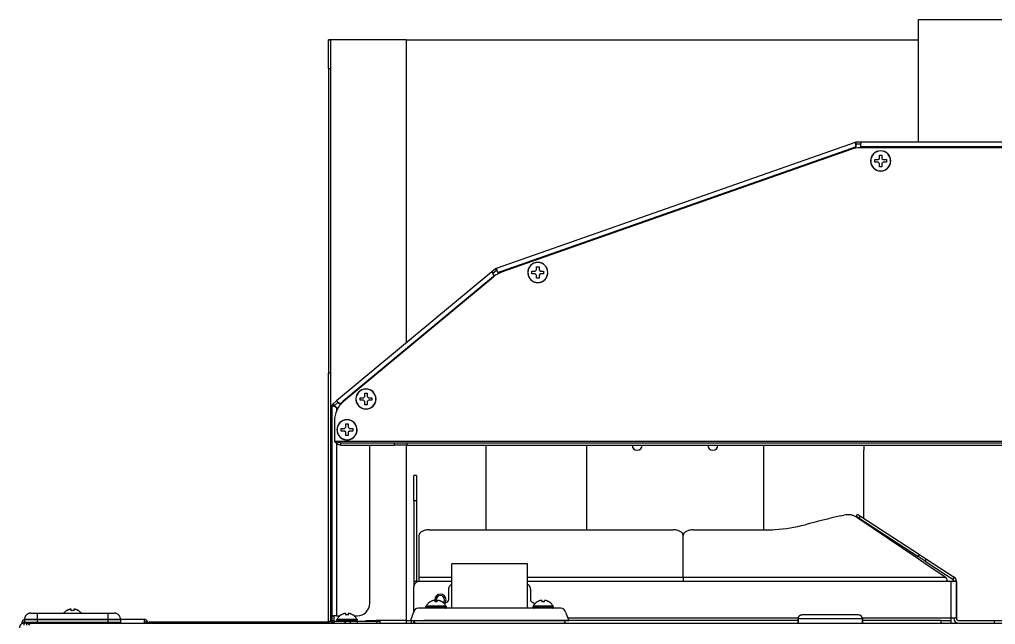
# Model space of a CAD drawing. Header units: millimetres. Extents: x -1584 to 3730, y -1918 to 2655.
# Drawn here: x 2830.8 to 3217.6, y 984.5 to 1224.2 of the extents above; entities that cross this region are included whole.
import ezdxf

# ---------------------------------------------------------------- set-up
doc = ezdxf.new("R2010")
doc.units = ezdxf.units.MM
doc.header["$LTSCALE"] = 65.395
doc.layers.get('0').update_dxf_attribs({"linetype": 'CONTINUOUS'})
doc.layers.add('ASSI', color=7, linetype='CONTINUOUS')
doc.layers.add('GEOM', color=7, linetype='CONTINUOUS')

msp = doc.modelspace()

# ---------------------------------------------------------------- linework, layer by layer
at = {"linetype": 'Continuous'}
for p, q in [((3169.77, 1168.15), (3169.77, 1168.65)), ((3169.77, 1168.65), (3170.55, 1168.65)), ((3169.77, 1167.65), (3169.77, 1168.15)), ((3170.55, 1168.65), (3171.07, 1168.65)), ((3171.07, 1168.65), (3171.57, 1169.15)), ((3171.57, 1170.45), (3172.57, 1170.45)), ((3171.57, 1169.67), (3171.57, 1170.45)), ((3171.57, 1169.15), (3171.57, 1169.67)), ((3172.57, 1170.45), (3172.57, 1169.67)), ((3172.57, 1169.67), (3172.57, 1169.15)), ((3172.57, 1169.15), (3173.07, 1168.65)), ((3173.07, 1168.65), (3173.59, 1168.65)), ((3173.59, 1168.65), (3174.37, 1168.65)), ((3174.37, 1168.65), (3174.37, 1168.15)), ((3174.37, 1168.15), (3174.37, 1167.65)), ((3170.55, 1167.65), (3169.77, 1167.65)), ((3171.07, 1167.65), (3170.55, 1167.65)), ((3171.57, 1167.15), (3171.07, 1167.65)), ((3171.57, 1166.63), (3171.57, 1167.15)), ((3171.57, 1165.85), (3171.57, 1166.63)), ((3172.57, 1165.85), (3171.57, 1165.85)), ((3173.07, 1167.65), (3172.57, 1167.15)), ((3172.57, 1167.15), (3172.57, 1166.63)), ((3172.57, 1166.63), (3172.57, 1165.85)), ((3173.59, 1167.65), (3173.07, 1167.65)), ((3174.37, 1167.65), (3173.59, 1167.65)), ((3035.67, 1126.25), (3036.67, 1126.25)), ((3035.67, 1125.47), (3035.67, 1126.25)), ((3036.67, 1126.25), (3036.67, 1125.47)), ((3033.87, 1123.95), (3033.87, 1124.45)), ((3033.87, 1124.45), (3034.65, 1124.45)), ((3033.87, 1123.45), (3033.87, 1123.95)), ((3034.65, 1123.45), (3033.87, 1123.45)), ((3034.65, 1124.45), (3035.17, 1124.45)), ((3035.17, 1123.45), (3034.65, 1123.45)), ((3035.17, 1124.45), (3035.67, 1124.95)), ((3035.67, 1122.95), (3035.17, 1123.45)), ((3035.67, 1124.95), (3035.67, 1125.47)), ((3035.67, 1122.43), (3035.67, 1122.95)), ((3035.67, 1121.65), (3035.67, 1122.43)), ((3036.67, 1125.47), (3036.67, 1124.95)), ((3036.67, 1124.95), (3037.17, 1124.45)), ((3037.17, 1123.45), (3036.67, 1122.95)), ((3036.67, 1122.95), (3036.67, 1122.43)), ((3036.67, 1122.43), (3036.67, 1121.65)), ((3037.17, 1124.45), (3037.69, 1124.45)), ((3037.69, 1123.45), (3037.17, 1123.45)), ((3037.69, 1124.45), (3038.47, 1124.45)), ((3038.47, 1123.45), (3037.69, 1123.45)), ((3038.47, 1124.45), (3038.47, 1123.95)), ((3038.47, 1123.95), (3038.47, 1123.45)), ((3036.67, 1121.65), (3035.67, 1121.65)), ((2954.07, 1084.05), (2953.27, 1084.05)), ((2967.57, 1076.15), (2968.57, 1076.15)), ((2967.57, 1075.37), (2967.57, 1076.15)), ((2967.57, 1074.85), (2967.57, 1075.37)), ((2968.57, 1076.15), (2968.57, 1075.37)), ((2968.57, 1075.37), (2968.57, 1074.85)), ((2965.77, 1073.85), (2965.77, 1074.35)), ((2965.77, 1074.35), (2966.55, 1074.35)), ((2965.77, 1073.35), (2965.77, 1073.85)), ((2966.55, 1073.35), (2965.77, 1073.35)), ((2966.55, 1074.35), (2967.07, 1074.35)), ((2967.07, 1073.35), (2966.55, 1073.35)), ((2967.07, 1074.35), (2967.57, 1074.85)), ((2967.57, 1072.85), (2967.07, 1073.35)), ((2967.57, 1072.33), (2967.57, 1072.85)), ((2967.57, 1071.55), (2967.57, 1072.33)), ((2968.57, 1071.55), (2967.57, 1071.55)), ((2968.57, 1074.85), (2969.07, 1074.35)), ((2969.07, 1073.35), (2968.57, 1072.85)), ((2968.57, 1072.85), (2968.57, 1072.33)), ((2968.57, 1072.33), (2968.57, 1071.55)), ((2969.07, 1074.35), (2969.59, 1074.35)), ((2969.59, 1073.35), (2969.07, 1073.35)), ((2969.59, 1074.35), (2970.37, 1074.35)), ((2970.37, 1073.35), (2969.59, 1073.35)), ((2970.37, 1074.35), (2970.37, 1073.85)), ((2970.37, 1073.85), (2970.37, 1073.35)), ((2960.07, 1063.95), (2961.07, 1063.95)), ((2960.07, 1063.17), (2960.07, 1063.95)), ((2961.07, 1063.95), (2961.07, 1063.17)), ((2958.27, 1061.65), (2958.27, 1062.15)), ((2958.27, 1062.15), (2959.05, 1062.15)), ((2958.27, 1061.15), (2958.27, 1061.65)), ((2959.05, 1061.15), (2958.27, 1061.15)), ((2959.05, 1062.15), (2959.57, 1062.15)), ((2959.57, 1061.15), (2959.05, 1061.15)), ((2959.57, 1062.15), (2960.07, 1062.65)), ((2960.07, 1060.65), (2959.57, 1061.15)), ((2960.07, 1062.65), (2960.07, 1063.17)), ((2960.07, 1060.13), (2960.07, 1060.65)), ((2960.07, 1059.35), (2960.07, 1060.13)), ((2961.07, 1063.17), (2961.07, 1062.65)), ((2961.07, 1062.65), (2961.57, 1062.15)), ((2961.57, 1061.15), (2961.07, 1060.65)), ((2961.07, 1060.65), (2961.07, 1060.13)), ((2961.07, 1060.13), (2961.07, 1059.35)), ((2961.57, 1062.15), (2962.09, 1062.15)), ((2962.09, 1061.15), (2961.57, 1061.15)), ((2962.09, 1062.15), (2962.87, 1062.15)), ((2962.87, 1061.15), (2962.09, 1061.15)), ((2962.87, 1062.15), (2962.87, 1061.65)), ((2962.87, 1061.65), (2962.87, 1061.15)), ((2961.07, 1059.35), (2960.07, 1059.35)), ((2851.27, 989.99), (2851.27, 990.55)), ((2852.27, 990.55), (2852.27, 989.99)), ((2993.55, 993.53), (2993.55, 993.49)), ((2995.35, 994.05), (2995.35, 993.49)), ((2996.35, 993.49), (2996.35, 994.05)), ((2998.15, 993.49), (2998.15, 993.53)), ((3035.99, 993.53), (3035.99, 993.49)), ((3037.79, 994.05), (3037.79, 993.49)), ((3038.79, 993.49), (3038.79, 994.05)), ((3040.59, 993.49), (3040.59, 993.53)), ((2832.77, 986.55), (2832.79, 985.3)), ((2832.77, 986.55), (2832.87, 986.55)), ((2832.87, 986.55), (2835, 986.55)), ((2835, 986.55), (2835.04, 986.55)), ((2835.04, 986.55), (2837.77, 986.55)), ((2837.77, 986.55), (2837.77, 985.3)), ((2837.77, 986.55), (2865.77, 986.55)), ((2849.47, 989.99), (2849.47, 990.03)), ((2854.07, 990.03), (2854.07, 989.99)), ((2865.77, 986.55), (2868.5, 986.55)), ((2865.77, 986.55), (2865.77, 985.3)), ((2868.5, 986.55), (2868.55, 986.55)), ((2868.55, 986.55), (2870.68, 986.55)), ((2870.68, 986.55), (2870.77, 986.55)), ((2870.77, 986.55), (2870.75, 985.3)), ((2870.77, 986.59), (2870.77, 986.55)), ((2958.27, 988.29), (2958.27, 988.33)), ((2960.07, 988.29), (2960.07, 988.85)), ((2961.07, 988.85), (2961.07, 988.29)), ((2962.87, 988.33), (2962.87, 988.29)), ((2834.7, 985.3), (2832.79, 985.3)), ((2837.77, 985.3), (2834.7, 985.3)), ((2865.77, 985.3), (2837.77, 985.3)), ((2837.77, 985.05), (2837.77, 985.3)), ((2868.84, 985.3), (2865.77, 985.3)), ((2865.77, 985.05), (2865.77, 985.3)), ((2870.75, 985.3), (2868.84, 985.3)), ((2882.17, 985.05), (2882.17, 985.55)), ((2882.17, 985.55), (2953.27, 985.55))]:
    msp.add_line(p, q, dxfattribs=at)
for centre, radius, start, end in [((2851.95, 985.95), 4.74, 115.5402, 116.6812), ((2851.95, 985.96), 4.74, 114.5722, 115.5402), ((2851.95, 985.96), 4.73, 113.3175, 114.5722), ((2851.95, 985.96), 4.73, 112.5474, 113.3174), ((2851.94, 985.97), 4.72, 111.0025, 112.5476), ((2851.94, 985.98), 4.72, 110.5181, 111.0023), ((2851.94, 985.99), 4.7, 108.4656, 110.5187), ((2851.93, 986.01), 4.68, 107.3773, 108.465), ((2851.93, 986.02), 4.67, 106.3949, 107.3772), ((2851.92, 986.05), 4.64, 104.3176, 106.3964), ((2851.03, 988.56), 2.01, 95.2585, 97.2741), ((2851.02, 988.58), 1.98, 94.6009, 95.2558), ((2851.02, 988.59), 1.97, 93.2167, 94.6016), ((2851.02, 988.6), 1.96, 92.3765, 93.2159), ((2851.02, 988.61), 1.95, 91.1545, 92.3767), ((2851.02, 988.61), 1.95, 90.1995, 91.1541), ((2851.02, 988.61), 1.95, 89.0741, 90.1995), ((2851.02, 988.61), 1.95, 88.0037, 89.0738), ((2851.02, 988.6), 1.96, 86.9771, 88.0037), ((2851.02, 988.59), 1.97, 85.714, 86.9766), ((2851.02, 988.58), 1.98, 84.8627, 85.7144), ((2851.02, 988.56), 2.01, 82.7256, 84.8598), ((2852.53, 988.56), 2.01, 95.1401, 97.2744), ((2852.52, 988.58), 1.98, 94.2856, 95.1372), ((2852.52, 988.59), 1.97, 93.0233, 94.286), ((2852.52, 988.6), 1.96, 91.9964, 93.0228), ((2852.52, 988.61), 1.95, 90.9261, 91.9964), ((2852.52, 988.61), 1.95, 89.8006, 90.9258), ((2852.52, 988.61), 1.95, 88.8459, 89.8005), ((2852.52, 988.61), 1.96, 87.6234, 88.8455), ((2852.52, 988.6), 1.96, 86.7841, 87.6235), ((2852.52, 988.59), 1.97, 85.3984, 86.7833), ((2852.52, 988.58), 1.98, 84.7442, 85.3991), ((2852.52, 988.56), 2.01, 82.7259, 84.7415), ((2851.62, 986.05), 4.64, 73.6036, 75.6824), ((2851.62, 986.02), 4.67, 72.6228, 73.6051), ((2851.61, 986.01), 4.68, 71.535, 72.6227), ((2851.6, 985.99), 4.7, 69.4813, 71.5344), ((2851.6, 985.98), 4.72, 68.9977, 69.4819), ((2851.6, 985.97), 4.72, 67.4524, 68.9975), ((2851.6, 985.96), 4.73, 66.6826, 67.4526), ((2851.59, 985.96), 4.73, 65.4278, 66.6825), ((2851.59, 985.96), 4.74, 64.4598, 65.4278), ((2851.59, 985.95), 4.74, 63.3188, 64.4598), ((2996.05, 989.43), 4.8, 136.8234, 149.6988), ((2996.05, 989.43), 4.8, 132.8346, 136.8234), ((2996.05, 989.43), 4.8, 121.6201, 132.8346), ((2996.05, 989.43), 4.8, 121.3727, 121.6201), ((2996.04, 989.44), 4.75, 118.9687, 121.5341), ((2996.04, 989.45), 4.75, 118.0074, 118.9684), ((2996.04, 989.45), 4.75, 116.6813, 118.0074), ((2996.04, 989.45), 4.74, 115.5402, 116.6812), ((2996.03, 989.46), 4.74, 114.5722, 115.5402), ((2996.03, 989.46), 4.73, 113.3175, 114.5722), ((2996.03, 989.46), 4.73, 112.5474, 113.3174), ((2996.03, 989.47), 4.72, 111.0025, 112.5476), ((2996.02, 989.48), 4.72, 110.5181, 111.0023), ((2996.02, 989.49), 4.7, 108.4656, 110.5187), ((2996.01, 989.51), 4.68, 107.3773, 108.465), ((2996.01, 989.52), 4.67, 106.3949, 107.3772), ((2996, 989.55), 4.64, 104.3176, 106.3964), ((2995.11, 992.06), 2.01, 95.2585, 97.2741), ((2995.11, 992.08), 1.98, 94.6009, 95.2558), ((2995.1, 992.09), 1.97, 93.2167, 94.6016), ((2995.1, 992.1), 1.96, 92.3765, 93.2159), ((2995.1, 992.11), 1.96, 91.1545, 92.3766), ((2995.1, 992.11), 1.95, 90.1995, 91.1541), ((2995.1, 992.11), 1.95, 89.0742, 90.1994), ((2995.1, 992.11), 1.95, 88.0036, 89.0739), ((2995.1, 992.1), 1.96, 86.9772, 88.0036), ((2995.1, 992.09), 1.97, 85.714, 86.9767), ((2995.1, 992.08), 1.98, 84.8628, 85.7144), ((2995.1, 992.06), 2.01, 82.7256, 84.8599), ((2995.85, 989.73), 3.8, 82.4351, 97.5649), ((2996.61, 992.06), 2.01, 95.1402, 97.2744), ((2996.61, 992.08), 1.98, 94.2856, 95.1373), ((2996.6, 992.09), 1.97, 93.0234, 94.286), ((2996.6, 992.1), 1.96, 91.9963, 93.0229), ((2996.6, 992.11), 1.95, 90.9262, 91.9963), ((2996.6, 992.11), 1.95, 89.8005, 90.9259), ((2996.6, 992.11), 1.95, 88.8459, 89.8005), ((2996.6, 992.11), 1.95, 87.6233, 88.8455), ((2996.6, 992.1), 1.96, 86.7841, 87.6235), ((2996.6, 992.09), 1.97, 85.3984, 86.7833), ((2996.6, 992.08), 1.98, 84.7442, 85.3991), ((2996.6, 992.06), 2.01, 82.7259, 84.7415), ((2995.71, 989.55), 4.64, 73.6036, 75.6824), ((2995.7, 989.52), 4.67, 72.6228, 73.6051), ((2995.69, 989.51), 4.68, 71.535, 72.6227), ((2995.69, 989.49), 4.7, 69.4813, 71.5344), ((2995.68, 989.48), 4.72, 68.9977, 69.4819), ((2995.68, 989.47), 4.72, 67.4524, 68.9975), ((2995.68, 989.46), 4.73, 66.6826, 67.4526), ((2995.68, 989.46), 4.73, 65.4278, 66.6825), ((2995.67, 989.46), 4.74, 64.4598, 65.4278), ((2995.67, 989.45), 4.74, 63.3188, 64.4598), ((2995.67, 989.45), 4.75, 61.9926, 63.3187), ((2995.67, 989.45), 4.75, 61.0316, 61.9926), ((2995.67, 989.44), 4.75, 58.4659, 61.0313), ((2995.65, 989.43), 4.8, 58.3799, 58.6273), ((2995.65, 989.43), 4.8, 47.1654, 58.3799), ((2995.65, 989.43), 4.8, 43.1766, 47.1654), ((2995.65, 989.43), 4.8, 30.3012, 43.1766), ((3038.49, 989.43), 4.8, 136.8234, 149.6988), ((3038.49, 989.43), 4.8, 132.8346, 136.8234), ((3038.49, 989.43), 4.8, 121.6201, 132.8346), ((3038.49, 989.43), 4.8, 121.3727, 121.6201), ((3038.48, 989.44), 4.75, 118.9687, 121.5341), ((3038.47, 989.45), 4.75, 118.0074, 118.9684), ((3038.47, 989.45), 4.75, 116.6813, 118.0074), ((3038.47, 989.45), 4.74, 115.5402, 116.6812), ((3038.47, 989.46), 4.74, 114.5722, 115.5402), ((3038.47, 989.46), 4.73, 113.3175, 114.5722), ((3038.46, 989.46), 4.73, 112.5474, 113.3174), ((3038.46, 989.47), 4.72, 111.0025, 112.5476), ((3038.46, 989.48), 4.72, 110.5181, 111.0023), ((3038.46, 989.49), 4.7, 108.4656, 110.5187), ((3038.45, 989.51), 4.68, 107.3773, 108.465), ((3038.44, 989.52), 4.67, 106.3949, 107.3772), ((3038.44, 989.55), 4.64, 104.3176, 106.3964), ((3037.54, 992.06), 2.01, 95.2585, 97.2741), ((3037.54, 992.08), 1.98, 94.6009, 95.2558), ((3037.54, 992.09), 1.97, 93.2167, 94.6016), ((3037.54, 992.1), 1.96, 92.3765, 93.2159), ((3037.54, 992.11), 1.96, 91.1545, 92.3766), ((3037.54, 992.11), 1.95, 90.1995, 91.1541), ((3037.54, 992.11), 1.95, 89.0742, 90.1994), ((3037.54, 992.11), 1.95, 88.0036, 89.0739), ((3037.54, 992.1), 1.96, 86.9772, 88.0036), ((3037.54, 992.09), 1.97, 85.714, 86.9767), ((3037.54, 992.08), 1.98, 84.8628, 85.7144), ((3037.54, 992.06), 2.01, 82.7256, 84.8599), ((3038.29, 989.73), 3.8, 82.4351, 97.5649), ((3039.04, 992.06), 2.01, 95.1402, 97.2744), ((3039.04, 992.08), 1.98, 94.2856, 95.1373), ((3039.04, 992.09), 1.97, 93.0234, 94.286), ((3039.04, 992.1), 1.96, 91.9963, 93.0229), ((3039.04, 992.11), 1.95, 90.9262, 91.9963), ((3039.04, 992.11), 1.95, 89.8005, 90.9259), ((3039.04, 992.11), 1.95, 88.8459, 89.8005), ((3039.04, 992.11), 1.95, 87.6233, 88.8455), ((3039.04, 992.1), 1.96, 86.7841, 87.6235), ((3039.04, 992.09), 1.97, 85.3984, 86.7833), ((3039.04, 992.08), 1.98, 84.7442, 85.3991), ((3039.03, 992.06), 2.01, 82.7259, 84.7415), ((3038.14, 989.55), 4.64, 73.6036, 75.6824), ((3038.13, 989.52), 4.67, 72.6228, 73.6051), ((3038.13, 989.51), 4.68, 71.535, 72.6227), ((3038.12, 989.49), 4.7, 69.4813, 71.5344), ((3038.12, 989.48), 4.72, 68.9977, 69.4819), ((3038.12, 989.47), 4.72, 67.4524, 68.9975), ((3038.11, 989.46), 4.73, 66.6826, 67.4526), ((3038.11, 989.46), 4.73, 65.4278, 66.6825), ((3038.11, 989.46), 4.74, 64.4598, 65.4278), ((3038.11, 989.45), 4.74, 63.3188, 64.4598), ((3038.11, 989.45), 4.75, 61.9926, 63.3187), ((3038.1, 989.45), 4.75, 61.0316, 61.9926), ((3038.1, 989.44), 4.75, 58.4659, 61.0313), ((3038.09, 989.43), 4.8, 58.3799, 58.6273), ((3038.09, 989.43), 4.8, 47.1654, 58.3799), ((3038.09, 989.43), 4.8, 43.1766, 47.1654), ((3038.09, 989.43), 4.8, 30.3012, 43.1766), ((2851.97, 985.93), 4.8, 136.8234, 139.1838), ((2851.97, 985.93), 4.8, 132.8346, 136.8234), ((2851.97, 985.93), 4.8, 121.6201, 132.8346), ((2851.97, 985.93), 4.8, 121.3727, 121.6201), ((2851.96, 985.94), 4.75, 118.9687, 121.5341), ((2851.96, 985.95), 4.75, 118.0074, 118.9684), ((2851.95, 985.95), 4.75, 116.6813, 118.0074), ((2851.77, 986.23), 3.8, 82.4351, 97.5649), ((2851.59, 985.95), 4.75, 61.9926, 63.3187), ((2851.59, 985.95), 4.75, 61.0316, 61.9926), ((2851.58, 985.94), 4.75, 58.4659, 61.0313), ((2851.57, 985.93), 4.8, 58.3799, 58.6273), ((2851.57, 985.93), 4.8, 47.1654, 58.3799), ((2851.57, 985.93), 4.8, 43.1766, 47.1654), ((2851.57, 985.93), 4.8, 40.8162, 43.1766), ((2960.77, 984.23), 4.8, 136.8234, 149.6988), ((2960.77, 984.23), 4.8, 132.8346, 136.8234), ((2960.77, 984.23), 4.8, 121.6201, 132.8346), ((2960.77, 984.23), 4.8, 121.3727, 121.6201), ((2960.76, 984.24), 4.75, 118.9687, 121.5341), ((2960.76, 984.25), 4.75, 118.0074, 118.9684), ((2960.75, 984.25), 4.75, 116.6813, 118.0074), ((2960.75, 984.25), 4.74, 115.5402, 116.6812), ((2960.75, 984.26), 4.74, 114.5722, 115.5402), ((2960.75, 984.26), 4.73, 113.3175, 114.5722), ((2960.75, 984.26), 4.73, 112.5474, 113.3174), ((2960.74, 984.27), 4.72, 111.0025, 112.5476), ((2960.74, 984.28), 4.72, 110.5181, 111.0023), ((2960.74, 984.29), 4.7, 108.4656, 110.5187), ((2960.73, 984.31), 4.68, 107.3773, 108.465), ((2960.73, 984.32), 4.67, 106.3949, 107.3772), ((2960.72, 984.35), 4.64, 104.3176, 106.3964), ((2959.83, 986.86), 2.01, 95.2585, 97.2741), ((2959.82, 986.88), 1.98, 94.6009, 95.2558), ((2959.82, 986.89), 1.97, 93.2167, 94.6016), ((2959.82, 986.9), 1.96, 92.3765, 93.2159), ((2959.82, 986.91), 1.95, 91.1545, 92.3767), ((2959.82, 986.91), 1.95, 90.1995, 91.1541), ((2959.82, 986.91), 1.95, 89.0741, 90.1995), ((2959.82, 986.91), 1.95, 88.0037, 89.0738), ((2959.82, 986.9), 1.96, 86.9771, 88.0037), ((2959.82, 986.89), 1.97, 85.714, 86.9766), ((2959.82, 986.88), 1.98, 84.8627, 85.7144), ((2959.82, 986.86), 2.01, 82.7256, 84.8598), ((2960.57, 984.53), 3.8, 82.4351, 97.5649), ((2961.33, 986.86), 2.01, 95.1401, 97.2744), ((2961.32, 986.88), 1.98, 94.2856, 95.1372), ((2961.32, 986.89), 1.97, 93.0233, 94.286), ((2961.32, 986.9), 1.96, 91.9964, 93.0228), ((2961.32, 986.91), 1.95, 90.9261, 91.9964), ((2961.32, 986.91), 1.95, 89.8006, 90.9258), ((2961.32, 986.91), 1.95, 88.8459, 89.8005), ((2961.32, 986.91), 1.96, 87.6234, 88.8455), ((2961.32, 986.9), 1.96, 86.7841, 87.6235), ((2961.32, 986.89), 1.97, 85.3984, 86.7833), ((2961.32, 986.88), 1.98, 84.7442, 85.3991), ((2961.32, 986.86), 2.01, 82.7259, 84.7415), ((2960.42, 984.35), 4.64, 73.6036, 75.6824), ((2960.42, 984.32), 4.67, 72.6228, 73.6051), ((2960.41, 984.31), 4.68, 71.535, 72.6227), ((2960.4, 984.29), 4.7, 69.4813, 71.5344), ((2960.4, 984.28), 4.72, 68.9977, 69.4819), ((2960.4, 984.27), 4.72, 67.4524, 68.9975), ((2960.4, 984.26), 4.73, 66.6826, 67.4526), ((2960.39, 984.26), 4.73, 65.4278, 66.6825), ((2960.39, 984.26), 4.74, 64.4598, 65.4278), ((2960.39, 984.25), 4.74, 63.3188, 64.4598), ((2960.39, 984.25), 4.75, 61.9926, 63.3187), ((2960.39, 984.25), 4.75, 61.0316, 61.9926), ((2960.38, 984.24), 4.75, 58.4659, 61.0313), ((2960.37, 984.23), 4.8, 58.3799, 58.6273), ((2960.37, 984.23), 4.8, 47.1654, 58.3799), ((2960.37, 984.23), 4.8, 43.1766, 47.1654), ((2960.37, 984.23), 4.8, 30.3012, 43.1766), ((2833.04, 985.3), 0.25, 181, 203.2502), ((2833.04, 985.3), 0.25, 181, 203.2502), ((2833.04, 985.3), 0.25, 203.2502, 210.5385), ((2833.04, 985.3), 0.25, 203.2502, 210.5385), ((2833.04, 985.3), 0.25, 210.5385, 225.5004), ((2833.04, 985.3), 0.25, 210.5385, 225.5004), ((2833.04, 985.3), 0.25, 225.5004, 234.3549), ((2833.04, 985.3), 0.25, 225.5004, 234.3549), ((2833.04, 985.3), 0.25, 234.3549, 247.7506), ((2833.04, 985.3), 0.25, 234.3549, 247.7506), ((2833.04, 985.3), 0.25, 247.7506, 270), ((2833.04, 985.3), 0.25, 247.7506, 270), ((2870.5, 985.3), 0.25, 270, 292.2494), ((2870.5, 985.3), 0.25, 270, 292.2494), ((2870.5, 985.3), 0.25, 292.2494, 305.6359), ((2870.5, 985.3), 0.25, 292.2494, 305.6359), ((2870.5, 985.3), 0.25, 305.6359, 314.4996), ((2870.5, 985.3), 0.25, 305.6359, 314.4996), ((2870.5, 985.3), 0.25, 314.4996, 329.4355), ((2870.5, 985.3), 0.25, 314.4996, 329.4355), ((2870.5, 985.3), 0.25, 329.4355, 336.7498), ((2870.5, 985.3), 0.25, 329.4355, 336.7498), ((2870.5, 985.3), 0.25, 336.7498, 359), ((2870.5, 985.3), 0.25, 336.7498, 359)]:
    msp.add_arc(centre, radius, start, end, dxfattribs=at)
at = {"layer": 'ASSI', "linetype": 'Continuous'}
for p, q in [((3187.07, 1175.55), (3187.07, 1224.15)), ((3187.07, 1224.15), (3187.67, 1224.15)), ((3187.07, 1175.55), (3187.07, 1224.15)), ((3187.67, 1224.15), (3336.47, 1224.15)), ((3003.07, 1008.55), (3002.07, 1008.55)), ((3002.07, 991.05), (3002.07, 1008.55)), ((3017.07, 1008.55), (3003.07, 1008.55)), ((3031.07, 1008.55), (3017.07, 1008.55)), ((3032.07, 1008.55), (3031.07, 1008.55)), ((3032.07, 991.05), (3032.07, 1008.55)), ((2992.25, 991.05), (2988.77, 991.05)), ((2991.85, 991.45), (2991.85, 991.65)), ((2991.85, 991.65), (2991.85, 991.45)), ((2999.85, 991.65), (2991.85, 991.65)), ((2999.85, 991.45), (2991.85, 991.45)), ((2999.8, 991.85), (2991.91, 991.85)), ((2993.65, 991.05), (2992.25, 991.05)), ((2993.75, 991.05), (2993.65, 991.05)), ((2995.85, 991.05), (2993.75, 991.05)), ((2997.07, 991.05), (2995.85, 991.05)), ((2997.95, 991.05), (2997.07, 991.05)), ((2998.01, 991.05), (2997.95, 991.05)), ((2998.05, 991.05), (2998.01, 991.05)), ((2999.45, 991.05), (2998.05, 991.05)), ((3034.69, 991.05), (2999.45, 991.05)), ((2999.85, 991.45), (2999.85, 991.65)), ((2999.85, 991.65), (2999.85, 991.45)), ((3034.29, 991.45), (3034.29, 991.65)), ((3034.29, 991.65), (3034.29, 991.45)), ((3042.29, 991.65), (3034.29, 991.65)), ((3042.29, 991.45), (3034.29, 991.45)), ((3042.23, 991.85), (3034.34, 991.85)), ((3036.09, 991.05), (3034.69, 991.05)), ((3036.19, 991.05), (3036.09, 991.05)), ((3036.24, 991.05), (3036.19, 991.05)), ((3037.07, 991.05), (3036.24, 991.05)), ((3038.09, 991.05), (3037.07, 991.05)), ((3038.29, 991.05), (3038.09, 991.05)), ((3040.39, 991.05), (3038.29, 991.05)), ((3040.49, 991.05), (3040.39, 991.05)), ((3041.89, 991.05), (3040.49, 991.05)), ((3045.37, 991.05), (3041.89, 991.05)), ((3042.29, 991.45), (3042.29, 991.65)), ((3042.29, 991.65), (3042.29, 991.45)), ((2956.57, 986.25), (2956.57, 986.45)), ((2956.57, 986.45), (2956.57, 986.25)), ((2956.57, 986.45), (2964.57, 986.45)), ((2956.63, 986.65), (2964.52, 986.65)), ((2964.57, 986.25), (2964.57, 986.45)), ((2964.57, 986.45), (2964.57, 986.25)), ((2986.98, 989.47), (2985.68, 986.05)), ((3047.16, 989.47), (3048.46, 986.05)), ((3139.32, 985.05), (3139.32, 986.8)), ((3164.82, 985.05), (3164.82, 986.8)), ((2955.47, 985.85), (2956.97, 985.85)), ((2956.57, 986.25), (2964.57, 986.25)), ((2956.97, 985.85), (2957.04, 985.85)), ((2957.04, 985.85), (2959.98, 985.85))]:
    msp.add_line(p, q, dxfattribs=at)
for centre, radius, start, end in [((3172.07, 1168.15), 4, 0, 180), ((3172.07, 1168.15), 4, 0, 180), ((3172.07, 1168.15), 4, 0, 180), ((3172.07, 1168.15), 3.95, 0, 180), ((3172.07, 1168.15), 4, 180, 196.2728), ((3172.07, 1168.15), 4, 180, 196.3063), ((3172.07, 1168.15), 3.95, 180, 360), ((3172.07, 1168.15), 4, 343.7272, 360), ((3172.07, 1168.15), 4, 343.7272, 360), ((3172.07, 1168.15), 4, 343.6937, 360), ((3172.07, 1168.15), 4, 196.2728, 343.7272), ((3172.07, 1168.15), 4, 196.3063, 343.6937), ((3036.17, 1123.95), 4, 0, 180), ((3036.17, 1123.95), 4, 0, 180), ((3036.17, 1123.95), 3.95, 0, 180), ((3036.17, 1123.95), 4, 180, 196.2728), ((3036.17, 1123.95), 4, 180, 196.3063), ((3036.17, 1123.95), 3.95, 180, 360), ((3036.17, 1123.95), 4, 196.2728, 343.7272), ((3036.17, 1123.95), 4, 196.3063, 343.6937), ((3036.17, 1123.95), 4, 343.7272, 360), ((3036.17, 1123.95), 4, 343.7272, 360), ((3036.17, 1123.95), 4, 343.6937, 360), ((2968.07, 1073.85), 4, 0, 180), ((2968.07, 1073.85), 4, 0, 180), ((2968.07, 1073.85), 4, 0, 180), ((2968.07, 1073.85), 3.95, 0, 180), ((2968.07, 1073.85), 4, 180, 196.2728), ((2968.07, 1073.85), 4, 180, 196.3063), ((2968.07, 1073.85), 3.95, 180, 360), ((2968.07, 1073.85), 4, 196.2728, 343.7272), ((2968.07, 1073.85), 4, 196.3063, 343.6937), ((2968.07, 1073.85), 4, 343.7272, 360), ((2968.07, 1073.85), 4, 343.7272, 360), ((2968.07, 1073.85), 4, 343.6937, 360), ((2960.57, 1061.65), 4, 0, 180), ((2960.57, 1061.65), 4, 0, 180), ((2960.57, 1061.65), 4, 0, 180), ((2960.57, 1061.65), 3.95, 0, 180), ((2960.57, 1061.65), 4, 180, 196.2728), ((2960.57, 1061.65), 4, 180, 196.2728), ((2960.57, 1061.65), 4, 180, 196.3063), ((2960.57, 1061.65), 3.95, 180, 360), ((2960.57, 1061.65), 4, 196.2728, 343.7272), ((2960.57, 1061.65), 4, 196.3063, 343.6937), ((2960.57, 1061.65), 4, 343.7272, 360), ((2960.57, 1061.65), 4, 343.6937, 360), ((3075.57, 1055.55), 2, 180, 360), ((3105.57, 1055.55), 2, 180, 360), ((3002.87, 998.55), 2.05, 163.318, 180), ((3002.87, 998.55), 2.05, 163.3487, 180), ((3002.87, 998.55), 2.05, 158.0128, 163.318), ((3002.87, 998.55), 2.05, 157.9872, 163.3487), ((3002.87, 998.55), 2.05, 146.5502, 158.0128), ((3002.87, 998.55), 2.05, 146.5927, 157.9872), ((3002.87, 998.55), 2.05, 140.4198, 146.5502), ((3002.87, 998.55), 2.05, 140.3802, 146.5927), ((3002.87, 998.55), 2.05, 129.5802, 140.4198), ((3002.87, 998.55), 2.05, 129.6198, 140.3802), ((3002.87, 998.55), 2.05, 123.4073, 129.6198), ((3002.87, 998.55), 2.05, 123.4498, 129.5802), ((3002.87, 998.55), 2.05, 113.1738, 123.4498), ((3002.87, 998.55), 2.05, 113.2448, 123.4073), ((3031.27, 998.55), 2.05, 56.5502, 66.8262), ((3031.27, 998.55), 2.05, 56.5927, 66.7552), ((3031.27, 998.55), 2.05, 50.4198, 56.5502), ((3031.27, 998.55), 2.05, 50.3802, 56.5927), ((3031.27, 998.55), 2.05, 39.5802, 50.4198), ((3031.27, 998.55), 2.05, 39.6198, 50.3802), ((3031.27, 998.55), 2.05, 33.4498, 39.5802), ((3031.27, 998.55), 2.05, 33.4073, 39.6198), ((3031.27, 998.55), 2.05, 21.9872, 33.4498), ((3031.27, 998.55), 2.05, 22.0128, 33.4073), ((3031.27, 998.55), 2.05, 16.682, 21.9872), ((3031.27, 998.55), 2.05, 16.6513, 22.0128), ((3031.27, 998.55), 2.05, 0, 16.682), ((3031.27, 998.55), 2.05, 0, 16.6513), ((2997.57, 994.3), 2.25, 0, 180), ((2997.57, 994.3), 2.25, 180, 200.6061), ((2997.57, 994.3), 1.65, 0, 180), ((2997.57, 994.3), 1.65, 180, 208.257), ((2997.57, 994.3), 1.65, 314.3448, 0), ((2997.57, 994.3), 2.25, 314.9615, 0), ((2988.77, 989.25), 1.8, 90, 173.0057), ((2992.25, 991.65), 0.4, 166.5241, 180), ((2992.25, 991.65), 0.4, 166.5416, 180), ((2992.25, 991.45), 0.4, 180, 206.9216), ((2992.25, 991.45), 0.4, 180, 207.0781), ((2992.25, 991.65), 0.4, 163.1747, 166.5241), ((2992.25, 991.65), 0.4, 163.1573, 166.5416), ((2992.25, 991.65), 0.4, 149.6988, 163.1747), ((2992.25, 991.65), 0.4, 149.6988, 163.1573), ((2992.25, 991.45), 0.4, 206.9216, 215.0721), ((2992.25, 991.45), 0.4, 207.0781, 214.9282), ((2996.05, 989.43), 4.8, 136.8073, 149.6988), ((2992.25, 991.45), 0.4, 215.0721, 234.9279), ((2992.25, 991.45), 0.4, 214.9282, 235.0718), ((2992.25, 991.45), 0.4, 234.9279, 243.0784), ((2992.25, 991.45), 0.4, 235.0718, 242.9219), ((2992.25, 991.45), 0.4, 243.0784, 270), ((2992.25, 991.45), 0.4, 242.9219, 270), ((2996.05, 989.43), 4.8, 132.8489, 136.8073), ((2996.05, 989.43), 4.8, 121.5971, 132.8489), ((2996.05, 989.43), 4.8, 121.3727, 121.5971), ((2995.65, 989.43), 4.8, 58.4029, 58.6273), ((2995.65, 989.43), 4.8, 47.1511, 58.4029), ((2995.65, 989.43), 4.8, 43.1927, 47.1511), ((2995.65, 989.43), 4.8, 30.3012, 43.1927), ((3002.07, 989.55), 4.25, 113.9501, 132.7478), ((2999.45, 991.45), 0.4, 270, 296.9216), ((2999.45, 991.45), 0.4, 270, 297.0781), ((2999.45, 991.45), 0.4, 296.9216, 305.0721), ((2999.45, 991.45), 0.4, 297.0781, 304.9282), ((2999.45, 991.45), 0.4, 305.0721, 324.9279), ((2999.45, 991.45), 0.4, 304.9282, 325.0718), ((2999.45, 991.45), 0.4, 324.9279, 333.0784), ((2999.45, 991.45), 0.4, 325.0718, 332.9219), ((2999.45, 991.65), 0.4, 16.8253, 30.3012), ((2999.45, 991.65), 0.4, 16.8427, 30.3012), ((2999.45, 991.45), 0.4, 333.0784, 0), ((2999.45, 991.45), 0.4, 332.9219, 0), ((2999.45, 991.65), 0.4, 13.4759, 16.8253), ((2999.45, 991.65), 0.4, 13.4584, 16.8427), ((2999.45, 991.65), 0.4, 0, 13.4759), ((2999.45, 991.65), 0.4, 0, 13.4584), ((3032.07, 989.55), 4.25, 47.2522, 66.0499), ((3034.69, 991.65), 0.4, 166.5241, 180), ((3034.69, 991.65), 0.4, 166.5416, 180), ((3034.69, 991.45), 0.4, 180, 206.9216), ((3034.69, 991.45), 0.4, 180, 207.0781), ((3034.69, 991.65), 0.4, 163.1747, 166.5241), ((3034.69, 991.65), 0.4, 163.1573, 166.5416), ((3034.69, 991.65), 0.4, 149.6988, 163.1747), ((3034.69, 991.65), 0.4, 149.6988, 163.1573), ((3034.69, 991.45), 0.4, 206.9216, 215.0721), ((3034.69, 991.45), 0.4, 207.0781, 214.9282), ((3038.49, 989.43), 4.8, 136.8073, 149.6988), ((3034.69, 991.45), 0.4, 215.0721, 234.9279), ((3034.69, 991.45), 0.4, 214.9282, 235.0718), ((3034.69, 991.45), 0.4, 234.9279, 243.0784), ((3034.69, 991.45), 0.4, 235.0718, 242.9219), ((3034.69, 991.45), 0.4, 243.0784, 270), ((3034.69, 991.45), 0.4, 242.9219, 270), ((3038.49, 989.43), 4.8, 132.8489, 136.8073), ((3038.49, 989.43), 4.8, 121.5971, 132.8489), ((3038.49, 989.43), 4.8, 121.3727, 121.5971), ((3038.09, 989.43), 4.8, 58.4029, 58.6273), ((3038.09, 989.43), 4.8, 47.1511, 58.4029), ((3038.09, 989.43), 4.8, 43.1927, 47.1511), ((3038.09, 989.43), 4.8, 30.3012, 43.1927), ((3041.89, 991.45), 0.4, 270, 296.9216), ((3041.89, 991.45), 0.4, 270, 297.0781), ((3041.89, 991.45), 0.4, 296.9216, 305.0721), ((3041.89, 991.45), 0.4, 297.0781, 304.9282), ((3041.89, 991.45), 0.4, 305.0721, 324.9279), ((3041.89, 991.45), 0.4, 304.9282, 325.0718), ((3041.89, 991.45), 0.4, 324.9279, 333.0784), ((3041.89, 991.45), 0.4, 325.0718, 332.9219), ((3041.89, 991.65), 0.4, 16.8253, 30.3012), ((3041.89, 991.65), 0.4, 16.8427, 30.3012), ((3041.89, 991.45), 0.4, 333.0784, 0), ((3041.89, 991.45), 0.4, 332.9219, 0), ((3041.89, 991.65), 0.4, 13.4759, 16.8253), ((3041.89, 991.65), 0.4, 13.4584, 16.8427), ((3041.89, 991.65), 0.4, 0, 13.4759), ((3041.89, 991.65), 0.4, 0, 13.4584), ((3045.37, 989.25), 1.8, 6.9943, 90), ((2851.97, 985.93), 4.8, 136.8073, 139.3993), ((2851.97, 985.93), 4.8, 132.8489, 136.8073), ((2851.97, 985.93), 4.8, 121.5971, 132.8489), ((2851.97, 985.93), 4.8, 121.3727, 121.5971), ((2851.57, 985.93), 4.8, 58.4029, 58.6273), ((2851.57, 985.93), 4.8, 47.1511, 58.4029), ((2851.57, 985.93), 4.8, 43.1927, 47.1511), ((2851.57, 985.93), 4.8, 40.6007, 43.1927), ((2956.97, 986.45), 0.4, 166.5241, 180), ((2956.97, 986.45), 0.4, 166.5416, 180), ((2956.97, 986.45), 0.4, 163.1747, 166.5241), ((2956.97, 986.45), 0.4, 163.1573, 166.5416), ((2956.97, 986.45), 0.4, 149.6988, 163.1747), ((2956.97, 986.45), 0.4, 149.6988, 163.1573), ((2960.77, 984.23), 4.8, 136.8073, 149.6988), ((2960.77, 984.23), 4.8, 132.8489, 136.8073), ((2960.77, 984.23), 4.8, 121.5971, 132.8489), ((2960.77, 984.23), 4.8, 121.3727, 121.5971), ((2960.37, 984.23), 4.8, 58.4029, 58.6273), ((2960.37, 984.23), 4.8, 47.1511, 58.4029), ((2960.37, 984.23), 4.8, 43.1927, 47.1511), ((2960.37, 984.23), 4.8, 30.3012, 43.1927), ((2964.17, 986.45), 0.4, 16.8253, 30.3012), ((2964.17, 986.45), 0.4, 16.8427, 30.3012), ((2964.17, 986.45), 0.4, 13.4759, 16.8253), ((2964.17, 986.45), 0.4, 13.4584, 16.8427), ((2964.17, 986.45), 0.4, 0, 13.4759), ((2964.17, 986.45), 0.4, 0, 13.4584), ((2956.97, 986.25), 0.4, 180, 206.9216), ((2956.97, 986.25), 0.4, 180, 207.0781), ((2956.97, 986.25), 0.4, 206.9216, 215.0721), ((2956.97, 986.25), 0.4, 207.0781, 214.9282), ((2956.97, 986.25), 0.4, 215.0721, 234.9279), ((2956.97, 986.25), 0.4, 214.9282, 235.0718), ((2956.97, 986.25), 0.4, 234.9279, 243.0784), ((2956.97, 986.25), 0.4, 235.0718, 242.9219), ((2956.97, 986.25), 0.4, 243.0784, 270), ((2956.97, 986.25), 0.4, 242.9219, 270), ((2964.17, 986.25), 0.4, 270, 296.9216), ((2964.17, 986.25), 0.4, 270, 297.0781), ((2964.17, 986.25), 0.4, 296.9216, 305.0721), ((2964.17, 986.25), 0.4, 297.0781, 304.9282), ((2964.17, 986.25), 0.4, 305.0721, 324.9279), ((2964.17, 986.25), 0.4, 304.9282, 325.0718), ((2964.17, 986.25), 0.4, 324.9279, 333.0784), ((2964.17, 986.25), 0.4, 325.0718, 332.9219), ((2964.17, 986.25), 0.4, 333.0784, 360), ((2964.17, 986.25), 0.4, 332.9219, 360)]:
    msp.add_arc(centre, radius, start, end, dxfattribs=at)
at = {"layer": 'GEOM', "linetype": 'Continuous'}
for p, q in [((2953.27, 1204.75), (2953.27, 1216.05)), ((2953.27, 1216.05), (2954.07, 1216.05)), ((2954.07, 1216.05), (2953.27, 1216.05)), ((2954.07, 1216.05), (2954.07, 1204.75)), ((2984.07, 1216.05), (2954.07, 1216.05)), ((2984.07, 1216.05), (3187.07, 1216.05)), ((2984.07, 1216.05), (2984.07, 1096.06)), ((2953.27, 1204.75), (2953.27, 1084.05)), ((2953.27, 1204.75), (2954.07, 1204.75)), ((2954.07, 1204.75), (2954.07, 1084.05)), ((3161.93, 1175.5), (3019.72, 1125.6)), ((3160.55, 1173.11), (3021.65, 1124.37)), ((3160.66, 1172.79), (3021.77, 1124.05)), ((3162.19, 1173.68), (3160.55, 1173.11)), ((3161.93, 1175.5), (3162.1, 1175)), ((3162.1, 1175), (3162.19, 1174.74)), ((3162.19, 1174.74), (3162.19, 1174.74)), ((3162.19, 1174.74), (3162.29, 1174.47)), ((3162.19, 1173.17), (3162.19, 1173.68)), ((3162.22, 1175.55), (3162.22, 1174.75)), ((3164.22, 1175.55), (3162.22, 1175.55)), ((3164.22, 1174.75), (3162.22, 1174.75)), ((3360.17, 1173.35), (3163.97, 1173.35)), ((3164.22, 1175.55), (3164.22, 1175.02)), ((3359.92, 1175.55), (3164.22, 1175.55)), ((3359.92, 1175.55), (3164.22, 1175.55)), ((3164.22, 1174.75), (3164.22, 1175.02)), ((3164.22, 1173.75), (3164.22, 1174.75)), ((3164.22, 1173.35), (3164.22, 1173.75)), ((3359.92, 1173.75), (3164.22, 1173.75)), ((3019.72, 1125.6), (3019.9, 1125.11)), ((3017.91, 1124.17), (2956.43, 1073.1)), ((3017.91, 1124.17), (2956.43, 1073.1)), ((3018.6, 1122.4), (2959.1, 1072.97)), ((3018.69, 1122.3), (2959.18, 1072.86)), ((3019.45, 1125.45), (3017.91, 1124.17)), ((3017.91, 1124.17), (3018.25, 1123.76)), ((3018.25, 1123.76), (3018.42, 1123.55)), ((3019.96, 1124.83), (3018.42, 1123.55)), ((3018.42, 1123.55), (3018.61, 1123.33)), ((3018.77, 1122.55), (3018.6, 1122.4)), ((3018.82, 1122.4), (3018.77, 1122.55)), ((3019.45, 1125.45), (3019.8, 1125.02)), ((3019.8, 1125.02), (3019.96, 1124.83)), ((3019.99, 1124.85), (3019.9, 1125.11)), ((3020.32, 1123.91), (3019.99, 1124.85)), ((3021.65, 1124.37), (3020.32, 1123.91)), ((3020.32, 1123.91), (3020.47, 1123.47)), ((2953.27, 985.85), (2953.27, 1084.05)), ((2954.07, 1084.05), (2954.07, 985.85)), ((2956.43, 1073.1), (2954.9, 1071.82)), ((2954.9, 1071.82), (2955.41, 1071.2)), ((2956.95, 1072.48), (2955.41, 1071.2)), ((2956.43, 1073.1), (2956.77, 1072.69)), ((2956.77, 1072.69), (2956.95, 1072.48)), ((2956.95, 1072.48), (2957.13, 1072.26)), ((2959.1, 1072.97), (2957.86, 1071.95)), ((2957.86, 1071.95), (2958.19, 1071.76)), ((2954.57, 1071.13), (2955.1, 1071.13)), ((2954.57, 1071.13), (2954.57, 987.95)), ((2955.1, 1071.13), (2955.37, 1071.13)), ((2955.37, 1071.13), (2955.66, 1071.13)), ((2956.99, 1070.18), (2956.37, 1070.54)), ((2956.37, 1070.54), (2956.37, 1068.86)), ((2955.57, 1065.17), (2955.57, 1057.05)), ((2958.17, 1057.05), (2955.57, 1057.05)), ((2956.37, 1056.36), (2956.37, 987.95)), ((2979.23, 1057.05), (2958.17, 1057.05)), ((2958.17, 1055.55), (2958.17, 1056.55)), ((2958.17, 1056.55), (2979.23, 1056.55)), ((2984.23, 1057.05), (2979.23, 1057.05)), ((2979.23, 1056.55), (2979.23, 1055.55)), ((2979.23, 1056.55), (2984.23, 1056.55)), ((3539.91, 1057.05), (2984.23, 1057.05)), ((2984.23, 1056.55), (2984.23, 1055.55)), ((2984.23, 1056.55), (3539.91, 1056.55)), ((2958.17, 1055.55), (2979.23, 1055.55)), ((2969.57, 992.95), (2969.57, 1055.55)), ((2984.23, 1055.55), (2979.23, 1055.55)), ((2984.07, 1055.55), (2984.07, 986.05)), ((2984.23, 1055.55), (3539.91, 1055.55)), ((3015.72, 1022), (3015.72, 1053.55)), ((3055.47, 1055.55), (3055.47, 1022)), ((3125.67, 1055.55), (3125.67, 1022)), ((3165.42, 1053.55), (3165.42, 1053.55)), ((3165.42, 1026.54), (3165.42, 1053.55)), ((3165.42, 1053.55), (3165.42, 1053.55)), ((2988.07, 1043.55), (2987.07, 1043.55)), ((2987.07, 1033.55), (2987.07, 1043.55)), ((2988.07, 1043.55), (2988.07, 1033.55)), ((2988.07, 1033.55), (2987.07, 1033.55)), ((2987.07, 1033.55), (2987.07, 1001.55)), ((2988.07, 1033.55), (2988.07, 1001.55)), ((3162.22, 1027.18), (3162.18, 1027.2)), ((3163.37, 1026.4), (3162.22, 1027.18)), ((3162.34, 1027.35), (3162.88, 1028.19)), ((3162.9, 1026.99), (3162.34, 1027.35)), ((3162.88, 1028.19), (3164.05, 1027.43)), ((3163.5, 1026.6), (3162.9, 1026.99)), ((3186.53, 1010.83), (3163.37, 1026.4)), ((3163.5, 1026.6), (3164.05, 1027.43)), ((3163.5, 1026.6), (3186.91, 1011.4)), ((3164.05, 1027.43), (3187.45, 1012.23)), ((3165.42, 1025.02), (3165.42, 1025.35)), ((2993.07, 1022), (3055.07, 1022)), ((3055.07, 1022), (3056.07, 1022)), ((3056.07, 1022), (3089.81, 1022)), ((3097.81, 1022), (3125.07, 1022)), ((3125.07, 1022), (3126.07, 1022)), ((2989.07, 1019.82), (2989.07, 1003.33)), ((3093.81, 1018.98), (3093.81, 1019.82)), ((3093.81, 1018.98), (3093.81, 1019.82)), ((3093.81, 1003.33), (3093.81, 1018.98)), ((3093.81, 1003.33), (3093.81, 1018.98)), ((3189.23, 1009.01), (3186.53, 1010.83)), ((3186.91, 1011.4), (3187.45, 1012.23)), ((3189.64, 1009.62), (3186.91, 1011.4)), ((3187.45, 1012.23), (3190.19, 1010.46)), ((3189.64, 1009.62), (3190.19, 1010.46)), ((3189.64, 1009.62), (3198.16, 1004.09)), ((3190.19, 1010.46), (3201.16, 1003.33)), ((3197.67, 1003.33), (3189.23, 1009.01)), ((2989.07, 1003.33), (2989.07, 1001.66)), ((2989.07, 1003.33), (3002.07, 1003.33)), ((3032.07, 1003.33), (3093.81, 1003.33)), ((3093.81, 1003.33), (3093.81, 1001.66)), ((3093.81, 1003.33), (3093.81, 1002.89)), ((3093.81, 1003.33), (3197.67, 1003.33)), ((3093.81, 1002.89), (3093.81, 1002.31)), ((3093.81, 1002.31), (3093.81, 1001.66)), ((3198.16, 1004.09), (3200.62, 1002.5)), ((3201.16, 1003.33), (3200.62, 1002.5)), ((2987.9, 1001.55), (2987.07, 1001.55)), ((2987.07, 1001.55), (2987.07, 999.55)), ((2987.07, 989.84), (2987.07, 999.55)), ((2988.07, 1001.55), (2987.9, 1001.55)), ((2989.07, 1001.55), (2988.07, 1001.55)), ((2989.07, 1001.55), (2989.07, 1001.66)), ((2989.07, 1001.66), (3002.07, 1001.66)), ((3000.82, 998.55), (3000.82, 994.17)), ((3032.07, 1001.66), (3093.81, 1001.66)), ((3033.32, 998.55), (3033.32, 994.17)), ((3093.81, 1001.66), (3198.55, 1001.66)), ((3198.55, 1001.66), (3198.55, 1001.55)), ((3200.07, 1001.55), (3198.55, 1001.55)), ((3200.69, 1001.55), (3200.07, 1001.55)), ((3200.07, 987.05), (3200.07, 1001.55)), ((3201.07, 1001.55), (3200.69, 1001.55)), ((3201.07, 1001.55), (3201.07, 1001.66)), ((3202.07, 1001.66), (3201.07, 1001.66)), ((3201.69, 1001.55), (3201.07, 1001.55)), ((3201.97, 1001.55), (3201.69, 1001.55)), ((3202.07, 1001.55), (3201.97, 1001.55)), ((3202.07, 1001.55), (3202.07, 1001.66)), ((3202.07, 1001.55), (3202.07, 987.05)), ((3202.07, 987.05), (3202.07, 1001.55)), ((2832.77, 986.59), (2832.77, 986.55)), ((2832.77, 986.59), (2832.87, 986.59)), ((2832.87, 986.59), (2834.99, 986.59)), ((2834.99, 986.59), (2835.04, 986.59)), ((2835.04, 986.59), (2837.77, 986.59)), ((2835.27, 989.05), (2837.77, 989.05)), ((2837.77, 989.05), (2865.77, 989.05)), ((2837.77, 989.05), (2865.77, 989.05)), ((2837.77, 989.05), (2837.77, 986.59)), ((2837.77, 986.59), (2865.77, 986.59)), ((2837.77, 986.59), (2837.77, 986.55)), ((2865.77, 989.05), (2868.27, 989.05)), ((2865.77, 989.05), (2865.77, 986.59)), ((2865.77, 986.59), (2865.77, 986.55)), ((2865.77, 986.59), (2868.5, 986.59)), ((2868.5, 986.59), (2868.55, 986.59)), ((2868.55, 986.59), (2870.67, 986.59)), ((2870.67, 986.59), (2870.77, 986.59)), ((2870.77, 986.59), (2870.77, 986.55)), ((2880.13, 986.55), (2870.77, 986.55)), ((2880.13, 986.55), (2880.14, 985.61)), ((2954.57, 987.95), (2955.1, 987.95)), ((2954.57, 987.95), (2954.57, 985.95)), ((2956.37, 987.95), (2955.1, 987.95)), ((2955.37, 987.95), (2955.37, 985.95)), ((2956.37, 987.95), (2957.75, 987.95)), ((2963.39, 987.95), (2964.57, 987.95)), ((2986.98, 989.47), (2985.68, 986.05)), ((3047.16, 989.47), (3048.46, 986.05)), ((3139.32, 987.05), (3048.08, 987.05)), ((3139.32, 986.8), (3139.32, 985.05)), ((3164.82, 986.8), (3139.32, 986.8)), ((3163.32, 988.3), (3140.82, 988.3)), ((3200.07, 987.05), (3164.82, 987.05)), ((3164.82, 986.8), (3164.82, 985.05)), ((3201.07, 987.05), (3200.07, 987.05)), ((3200.07, 986.05), (3200.07, 987.05)), ((3201.69, 987.05), (3201.07, 987.05)), ((3202.07, 987.05), (3201.69, 987.05)), ((2831.71, 984.83), (2831.72, 985.08)), ((2831.72, 985.08), (2831.72, 985.08)), ((2832.57, 984.25), (2832.57, 985.05)), ((2833.57, 985.05), (2832.57, 985.05)), ((2833.57, 985.05), (2833.57, 984.25)), ((2833.57, 985.05), (3690.57, 985.05)), ((2881.63, 985.08), (2881.63, 985.05)), ((2881.63, 985.08), (2881.63, 985.08)), ((2881.63, 985.08), (2881.63, 985.05)), ((2953.27, 985.85), (2953.27, 985.05)), ((2953.27, 985.05), (2953.27, 985.85)), ((2953.27, 985.85), (2954.07, 985.85)), ((2955.37, 985.95), (2954.57, 985.95)), ((2959.98, 985.85), (2961.91, 985.85)), ((2961.91, 985.85), (2964.74, 985.85)), ((2961.91, 985.05), (2961.91, 985.85)), ((2964.74, 985.85), (2972.4, 985.85)), ((2964.74, 985.05), (2964.74, 985.85)), ((2968.07, 986.05), (2968.07, 985.85)), ((2968.07, 986.05), (2972.07, 986.05)), ((2972.07, 986.05), (2972.07, 985.85)), ((2984.13, 986.05), (2972.07, 986.05)), ((2972.4, 985.85), (2973.57, 985.85)), ((2972.4, 985.85), (2972.4, 985.05)), ((2973.57, 985.85), (2973.57, 985.05)), ((2984.13, 985.05), (2984.13, 986.05)), ((2984.13, 986.05), (2986.07, 986.05)), ((2985.68, 986.05), (2986.75, 986.05)), ((2986.07, 985.05), (2986.07, 986.05)), ((2986.75, 986.05), (2986.85, 986.05)), ((2986.85, 986.05), (3047.3, 986.05)), ((2987.07, 986.05), (2987.07, 985.05)), ((2987.07, 986.05), (2991.07, 986.05)), ((3139.32, 986.05), (2991.07, 986.05)), ((3047.3, 986.05), (3047.39, 986.05)), ((3047.39, 986.05), (3048.46, 986.05)), ((3196.07, 986.05), (3164.82, 986.05)), ((3196.07, 985.05), (3196.07, 986.05)), ((3196.07, 986.05), (3200.07, 986.05)), ((3200.07, 985.05), (3200.07, 986.05)), ((3203.07, 986.05), (3217.07, 986.05)), ((3217.07, 986.05), (3217.07, 985.05)), ((3217.07, 986.05), (3221.07, 986.05))]:
    msp.add_line(p, q, dxfattribs=at)
for centre, radius, start, end in [((3163.97, 1163.35), 10, 90, 109.3367), ((3162.22, 1174.65), 0.9, 90, 109.3348), ((3162.22, 1174.65), 0.1, 90, 109.3348), ((3020.02, 1124.75), 0.9, 109.3348, 129.7188), ((3025.08, 1114.61), 10, 109.3367, 129.7184), ((3020.02, 1124.75), 0.1, 109.3348, 129.7188), ((2955.47, 1071.13), 0.9, 129.7188, 180), ((2965.57, 1065.17), 10, 129.7184, 180), ((2955.47, 1071.13), 0.1, 129.7188, 180), ((2977.83, 1055.55), 37.94, 356.9782, 359.9996), ((3202.84, 1055.55), 37.47, 180.0023, 180.4118), ((3203.4, 1055.55), 38.03, 180.4068, 183.0107), ((3229.58, 700.64), 335.03, 102.6406, 105.1363), ((3137.41, 1111.59), 86.13, 282.6457, 283.4592), ((3200.07, 1001.66), 1, 0, 57), ((3200.07, 1001.66), 2, 0, 57), ((2989.07, 999.55), 2, 120.3556, 180), ((2989.07, 999.55), 2, 90, 120.3556), ((3000.02, 994.17), 0.8, 293.9501, 0), ((3034.12, 994.17), 0.8, 180, 246.0499), ((2964.57, 992.95), 5, 270, 360), ((2833.22, 985.05), 1.5, 107.6268, 179.0003), ((2833.22, 985.05), 1.5, 116.8089, 130.8406), ((2833.22, 985.05), 1.5, 110.2297, 116.8089), ((2833.22, 985.05), 1.5, 107.3287, 110.2297), ((2833.22, 985.05), 1.5, 106.814, 107.6268), ((2835.27, 986.55), 2.5, 164.1667, 179), ((2835.27, 986.55), 2.5, 164.1667, 179), ((2835.27, 986.55), 2.5, 159.245, 164.1667), ((2835.27, 986.55), 2.5, 159.245, 164.1667), ((2835.27, 986.55), 2.5, 149.3333, 159.245), ((2835.27, 986.55), 2.5, 149.3333, 159.245), ((2835.27, 986.55), 2.5, 143.01, 149.3333), ((2835.27, 986.55), 2.5, 143.01, 149.3333), ((2835.27, 986.55), 2.5, 134.5, 143.01), ((2835.27, 986.55), 2.5, 134.5, 143.01), ((2835.27, 986.55), 2.5, 127.9444, 134.5), ((2835.27, 986.55), 2.5, 127.9444, 134.5), ((2835.27, 986.55), 2.5, 119.6666, 127.9444), ((2835.27, 986.55), 2.5, 119.6666, 127.9444), ((2835.27, 986.55), 2.5, 113.241, 119.6666), ((2835.27, 986.55), 2.5, 113.241, 119.6666), ((2835.27, 986.55), 2.5, 104.8333, 113.241), ((2835.27, 986.55), 2.5, 104.8333, 113.241), ((2835.27, 986.55), 2.5, 90, 104.8333), ((2835.27, 986.55), 2.5, 90, 104.8333), ((2868.27, 986.55), 2.5, 75.1667, 90), ((2868.27, 986.55), 2.5, 75.1667, 90), ((2868.27, 986.55), 2.5, 66.8967, 75.1667), ((2868.27, 986.55), 2.5, 66.8967, 75.1667), ((2868.27, 986.55), 2.5, 60.3334, 66.8967), ((2868.27, 986.55), 2.5, 60.3334, 66.8967), ((2868.27, 986.55), 2.5, 51.8083, 60.3334), ((2868.27, 986.55), 2.5, 51.8083, 60.3334), ((2868.27, 986.55), 2.5, 45.5, 51.8083), ((2868.27, 986.55), 2.5, 45.5, 51.8083), ((2868.27, 986.55), 2.5, 36.5025, 45.5), ((2868.27, 986.55), 2.5, 36.5025, 45.5), ((2868.27, 986.55), 2.5, 30.6667, 36.5025), ((2868.27, 986.55), 2.5, 30.6667, 36.5025), ((2868.27, 986.55), 2.5, 20.4946, 30.6667), ((2868.27, 986.55), 2.5, 20.4946, 30.6667), ((2868.27, 986.55), 2.5, 15.8333, 20.4946), ((2868.27, 986.55), 2.5, 15.8333, 20.4946), ((2868.27, 986.55), 2.5, 1, 15.8333), ((2868.27, 986.55), 2.5, 1, 15.8333), ((2880.13, 985.05), 1.5, 0.9998, 90), ((2880.13, 985.05), 1.5, 69.6875, 89.999), ((2880.13, 985.05), 1.5, 63.2726, 69.6875), ((2880.13, 985.05), 1.5, 49.0975, 63.2726), ((3140.82, 986.8), 1.5, 149.9147, 180), ((3140.82, 986.8), 1.5, 154.2857, 180), ((3140.82, 986.8), 1.5, 141.4286, 154.2857), ((3140.82, 986.8), 1.5, 141.4286, 149.9147), ((3140.82, 986.8), 1.5, 136.7416, 141.4286), ((3140.82, 986.8), 1.5, 136.7416, 141.4286), ((3140.82, 986.8), 1.5, 128.5714, 136.7416), ((3140.82, 986.8), 1.5, 128.5714, 136.7416), ((3140.82, 986.8), 1.5, 123.6462, 128.5714), ((3140.82, 986.8), 1.5, 123.6462, 128.5714), ((3140.82, 986.8), 1.5, 115.7143, 123.6462), ((3140.82, 986.8), 1.5, 115.7143, 123.6462), ((3140.82, 986.8), 1.5, 110.5909, 115.7143), ((3140.82, 986.8), 1.5, 110.5909, 115.7143), ((3140.82, 986.8), 1.5, 102.8571, 110.5909), ((3140.82, 986.8), 1.5, 102.8571, 110.5909), ((3140.82, 986.8), 1.5, 90, 102.8571), ((3140.82, 986.8), 1.5, 90, 102.8571), ((3163.32, 986.8), 1.5, 77.1429, 90), ((3163.32, 986.8), 1.5, 77.1429, 90), ((3163.32, 986.8), 1.5, 69.4091, 77.1429), ((3163.32, 986.8), 1.5, 69.4091, 77.1429), ((3163.32, 986.8), 1.5, 64.2857, 69.4091), ((3163.32, 986.8), 1.5, 64.2857, 69.4091), ((3163.32, 986.8), 1.5, 56.3538, 64.2857), ((3163.32, 986.8), 1.5, 56.3538, 64.2857), ((3163.32, 986.8), 1.5, 51.4286, 56.3538), ((3163.32, 986.8), 1.5, 51.4286, 56.3538), ((3163.32, 986.8), 1.5, 43.2584, 51.4286), ((3163.32, 986.8), 1.5, 43.2584, 51.4286), ((3163.32, 986.8), 1.5, 38.5714, 43.2584), ((3163.32, 986.8), 1.5, 38.5714, 43.2584), ((3163.32, 986.8), 1.5, 0, 38.5714), ((3163.32, 986.8), 1.5, 0, 38.5714), ((3203.07, 987.05), 2, 180, 270), ((3203.07, 987.05), 1, 180, 270), ((2832.57, 983.25), 1.8, 90, 183), ((2833.22, 985.05), 1.5, 158.7976, 179), ((2833.22, 985.05), 1.5, 152.2073, 158.7976), ((2833.22, 985.05), 1.5, 138.1893, 152.2073), ((2833.22, 985.05), 1.5, 130.8406, 138.1893), ((2833.17, 983.64), 1.98, 101.3428, 102.207), ((2880.13, 985.05), 1.5, 41.9019, 49.0975), ((2880.13, 985.05), 1.5, 27.7269, 41.9019), ((2880.13, 985.05), 1.5, 21.3118, 27.7269), ((2880.13, 985.05), 1.5, 1, 21.3118), ((2954.87, 985.85), 1.6, 180, 210), ((2954.87, 985.85), 0.8, 180, 270), ((2955.47, 985.95), 0.9, 180, 246.8689), ((2964.53, 981.59), 10.06, 154.8759, 159.4352), ((2955.47, 985.95), 0.9, 246.8689, 270), ((2955.47, 985.95), 0.1, 180, 244.5746), ((2955.47, 985.95), 0.1, 244.5746, 270), ((2974.47, 976.72), 17.12, 147.7875, 150.8996), ((2986.07, 987.05), 2, 270, 292.5), ((2986.07, 987.05), 2, 292.5, 300.5989), ((2987.92, 985.85), 0.8, 165.3324, 270), ((3046.22, 985.85), 0.8, 270, 14.6676)]:
    msp.add_arc(centre, radius, start, end, dxfattribs=at)
for points, knots in [([(3162.1, 1175), (3162.1, 1174.8), (3162.13, 1174.36), (3162.17, 1173.92), (3162.19, 1173.68)], [0, 0, 0, 0, 0.461731, 1, 1, 1, 1]), ([(3162.29, 1174.47), (3162.26, 1174.35), (3162.22, 1174.09), (3162.2, 1173.82), (3162.19, 1173.68)], [0, 0, 0, 0, 0.466979, 1, 1, 1, 1]), ([(3018.25, 1123.76), (3018.31, 1123.57), (3018.49, 1123.16), (3018.67, 1122.76), (3018.77, 1122.55)], [0, 0, 0, 0, 0.462058, 1, 1, 1, 1]), ([(3018.61, 1123.33), (3018.62, 1123.2), (3018.67, 1122.94), (3018.74, 1122.68), (3018.77, 1122.55)], [0, 0, 0, 0, 0.467755, 1, 1, 1, 1]), ([(2956.77, 1072.69), (2956.95, 1072.59), (2957.31, 1072.34), (2957.67, 1072.09), (2957.86, 1071.95)], [0, 0, 0, 0, 0.461936, 1, 1, 1, 1]), ([(2957.13, 1072.26), (2957.25, 1072.22), (2957.5, 1072.12), (2957.74, 1072.01), (2957.86, 1071.95)], [0, 0, 0, 0, 0.467469, 1, 1, 1, 1]), ([(2955.1, 1071.13), (2955.29, 1071.02), (2955.71, 1070.82), (2956.14, 1070.64), (2956.37, 1070.54)], [0, 0, 0, 0, 0.466, 1, 1, 1, 1]), ([(2955.66, 1071.13), (2955.76, 1071.02), (2956, 1070.82), (2956.24, 1070.64), (2956.37, 1070.54)], [0, 0, 0, 0, 0.475547, 1, 1, 1, 1]), ([(2957.3, 1055.75), (2957.15, 1055.82), (2956.52, 1056.18), (2955.99, 1056.67), (2955.57, 1057.05)], [0, 0, 0, 0, 0.227699, 1, 1, 1, 1]), ([(2958.17, 1056.55), (2957.95, 1056.55), (2957.07, 1056.6), (2956.21, 1056.86), (2955.57, 1057.05)], [0, 0, 0, 0, 0.245228, 1, 1, 1, 1]), ([(2958.17, 1055.55), (2957.95, 1055.55), (2957.65, 1055.61), (2957.37, 1055.72), (2957.3, 1055.75)], [0, 0, 0, 0, 0.738786, 1, 1, 1, 1]), ([(3162.18, 1027.2), (3161.88, 1027.4), (3161.17, 1027.73), (3159.58, 1028.08), (3158.29, 1028.02), (3157.46, 1027.83)], [0, 0, 0, 0, 0.221808, 0.47422, 1, 1, 1, 1]), ([(2993.07, 1022), (2992.56, 1022), (2991.58, 1021.9), (2990.46, 1021.51), (2989.75, 1021.06), (2989.27, 1020.59), (2989.07, 1020.11), (2989.07, 1019.82)], [0, 0, 0, 0, 0.31216, 0.59205, 0.713089, 0.820054, 1, 1, 1, 1]), ([(3093.81, 1019.82), (3093.81, 1020.11), (3093.61, 1020.59), (3093.13, 1021.06), (3092.42, 1021.51), (3091.3, 1021.9), (3090.32, 1022), (3089.81, 1022)], [0, 0, 0, 0, 0.179946, 0.286911, 0.40795, 0.68784, 1, 1, 1, 1]), ([(3097.81, 1022), (3097.3, 1022), (3096.32, 1021.9), (3095.19, 1021.51), (3094.49, 1021.06), (3094.01, 1020.59), (3093.81, 1020.11), (3093.81, 1019.82)], [0, 0, 0, 0, 0.31216, 0.59205, 0.713089, 0.820054, 1, 1, 1, 1]), ([(3126.07, 1022), (3127.45, 1022), (3132.85, 1022.17), (3138.23, 1023), (3142.1, 1024.05)], [0, 0, 0, 0, 0.256132, 1, 1, 1, 1]), ([(3197.67, 1003.33), (3197.84, 1003.11), (3198.15, 1002.55), (3198.4, 1001.98), (3198.55, 1001.66)], [0, 0, 0, 0, 0.446108, 1, 1, 1, 1]), ([(2831.78, 984.88), (2831.85, 985.05), (2832.15, 985.37), (2832.54, 985.52), (2832.75, 985.57)], [0, 0, 0, 0, 0.461704, 1, 1, 1, 1]), ([(2834.82, 984.25), (2834.72, 984.37), (2834.53, 984.58), (2834.22, 984.84), (2833.9, 985.01), (2833.68, 985.05), (2833.57, 985.05)], [0, 0, 0, 0, 0.299316, 0.562871, 0.792344, 1, 1, 1, 1]), ([(2880.14, 985.61), (2880.14, 985.57), (2880.13, 985.38), (2880.11, 985.2), (2880.08, 985.05)], [0, 0, 0, 0, 0.232192, 1, 1, 1, 1]), ([(2881.46, 985.06), (2881.33, 985.24), (2880.9, 985.53), (2880.4, 985.62), (2880.14, 985.61)], [0, 0, 0, 0, 0.466112, 1, 1, 1, 1]), ([(2954.99, 985.21), (2954.94, 985.2), (2954.76, 985.19), (2954.59, 985.17), (2954.47, 985.15)], [0, 0, 0, 0, 0.287905, 1, 1, 1, 1]), ([(2955.47, 985.05), (2955.47, 985.13), (2955.47, 985.4), (2955.47, 985.67), (2955.47, 985.85)], [0, 0, 0, 0, 0.313571, 1, 1, 1, 1])]:
    msp.add_open_spline(points, degree=3, knots=knots, dxfattribs=at)

doc.saveas('drawing.dxf')
